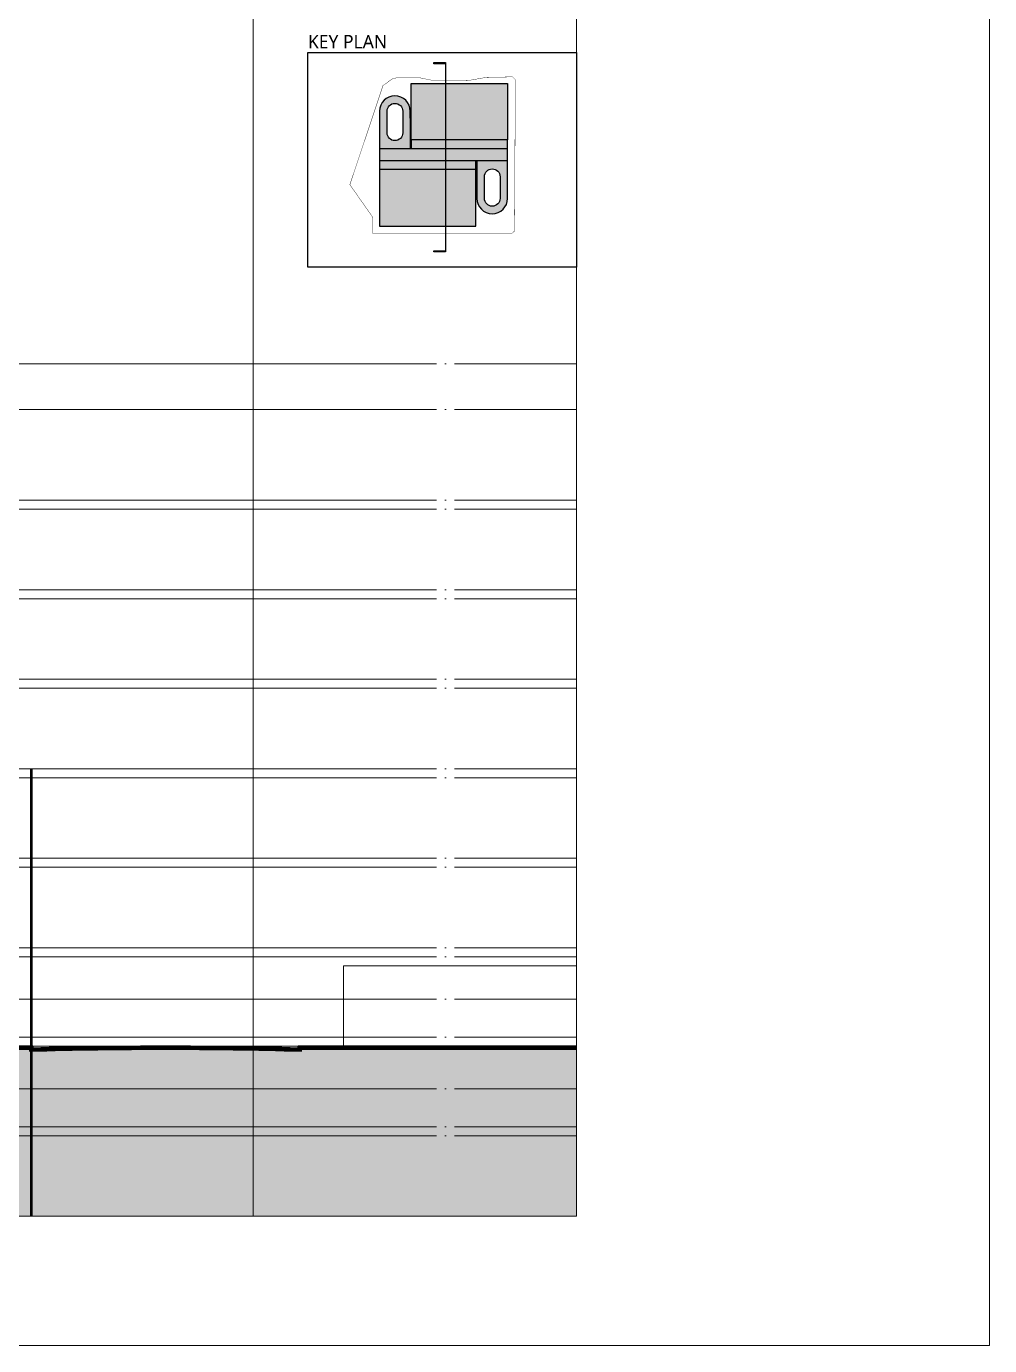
# Model space of a CAD drawing. Header units: millimetres. Extents: x 0 to 420000, y 0 to 297000.
# Drawn here: x 312355 to 420000, y 0 to 147403 of the extents above; entities that cross this region are included whole.
import ezdxf
from ezdxf.enums import TextEntityAlignment as Align

# ---------------------------------------------------------------- set-up
doc = ezdxf.new("R2010")
doc.units = ezdxf.units.MM
for name, pattern in [('CEN', [62, 60, -1, 0, -1]), ('DASHDOTX2', [2, 1, -0.5, 0, -0.5]), ('JIS_09_15', [18.9, 15, -0.9, 0.6, -0.9, 0.6, -0.9]), ('PHANTOM', [63.5, 31.75, -6.35, 6.35, -6.35, 6.35, -6.35])]:
    doc.linetypes.add(name, pattern=pattern)
for name, color, linetype, lineweight in [('A-AXIS-LINE', 1, 'CEN', 15), ('A-BOND-LIN1', 4, 'DASHDOTX2', 25), ('A-ELEV-LIN3', 8, 'Continuous', 18), ('A-GRND', 2, 'Continuous', 40)]:
    doc.layers.add(name, color=color, linetype=linetype, lineweight=lineweight)
doc.layers.add('A-XXXX-NPLT', color=144, linetype='Continuous', lineweight=15, plot=False)
doc.layers.add('A-XXXX-SOLD', color=252, linetype='Continuous')
doc.layers.add('색상', color=7, linetype='Continuous')
doc.styles.add('맑은고딕', font='')
doc.styles.get('맑은고딕').set_extended_font_data('Malgun Gothic')

# ---------------------------------------------------------------- blocks, each defined once
blk = doc.blocks.new('axis(211208)')
at = {"layer": 'A-AXIS-LINE', "ltscale": 1000}
for p, q in [((4631788.1, -355868.7), (4955413.1, -355868.7)), ((4631788.1, -360968.7), (4955413.1, -360968.7)), ((4631788.1, -371118.7), (4955413.1, -371118.7)), ((4631788.1, -372118.7), (4955413.1, -372118.7)), ((4631788.1, -381118.7), (4955413.1, -381118.7)), ((4631788.1, -382118.7), (4955413.1, -382118.7)), ((4631788.1, -391118.7), (4955413.1, -391118.7)), ((4631788.1, -392118.7), (4955413.1, -392118.7)), ((4631788.1, -401118.7), (4955413.1, -401118.7)), ((4631788.1, -402118.7), (4955413.1, -402118.7)), ((4631788.1, -411118.7), (4955413.1, -411118.7)), ((4631788.1, -412118.7), (4955413.1, -412118.7)), ((4631788.1, -421118.7), (4955413.1, -421118.7)), ((4631788.1, -422118.7), (4955413.1, -422118.7)), ((4631788.1, -426868.7), (4955413.1, -426868.7)), ((4631788.1, -431118.7), (4955413.1, -431118.7)), ((4631788.1, -432118.7), (4955413.1, -432118.7)), ((4631788.1, -436868.7), (4955413.1, -436868.7)), ((4631788.1, -441118.7), (4955413.1, -441118.7)), ((4631788.1, -442118.7), (4955413.1, -442118.7))]:
    blk.add_line(p, q, dxfattribs=at)

msp = doc.modelspace()

# ---------------------------------------------------------------- hatches: boundary and pattern name
at = {"ltscale": 100}
h = msp.add_hatch(color=2, dxfattribs=at)
h.dxf.hatch_style = 1
h.paths.add_polyline_path([(359198.5, 122328.1), (357886, 122328.1), (357886, 122196.8), (359198.5, 122196.8)])
h.paths.add_polyline_path([(359198.5, 143350.8), (357886, 143350.8), (357886, 143219.5), (359198.5, 143219.5)])
h = msp.add_hatch(color=253)
h.dxf.hatch_style = 1
h.paths.add_polyline_path([(366128.3, 141026.7), (355372.7, 141026.7), (355372.7, 134714.8), (366128.3, 134714.8)])
h.paths.add_polyline_path([(362580.8, 131402.2), (351825.3, 131402.2), (351825.3, 125091.1), (362580.8, 125091.1)])
at = {"layer": 'A-XXXX-SOLD'}
h = msp.add_hatch(color=256, dxfattribs=at)
h.dxf.hatch_style = 1
edge = h.paths.add_edge_path()
edge.add_line((188012.5, 23400), (110962.5, 23400))
edge.add_line((110962.5, 23400), (110962.5, 33150))
edge.add_line((110962.5, 33150), (101437.5, 33150))
edge.add_line((101437.5, 33150), (101437.5, 32915.6))
edge.add_arc((97287.5, -3706.2), 36856.3, 83.534806, 96.465194)
edge.add_line((93137.5, 32915.6), (93137.5, 33150))
edge.add_line((93137.5, 33150), (50200, 33150))
edge.add_line((50200, 33150), (50200, 14450))
edge.add_line((50200, 14450), (373825, 14450))
edge.add_line((373825, 14450), (373825, 33150))
edge.add_line((373825, 33150), (343047.9, 33150))
edge.add_line((343047.9, 33150), (343047.9, 32941.7))
edge.add_arc((327897.9, -517956.2), 551106.3, 88.424731, 91.575269)
edge.add_line((312747.9, 32941.7), (312747.9, 33150))
edge.add_line((312747.9, 33150), (309062.5, 33150))
edge.add_line((309062.5, 33150), (309062.5, 23400))
edge.add_line((309062.5, 23400), (232012.5, 23400))
edge.add_line((232012.5, 23400), (232012.5, 22750))
edge.add_line((232012.5, 22750), (188012.5, 22750))
edge.add_line((188012.5, 22750), (188012.5, 23400))
at = {"layer": '색상'}
h = msp.add_hatch(color=254, dxfattribs=at)
h.dxf.hatch_style = 1
h.paths.add_polyline_path([(355251.5, 137931.5, 0.41421356), (353538.4, 139644.6, 0.41421356), (351825.3, 137931.5), (351825.3, 137163.8), (351825.3, 133745.7), (355251.5, 133745.7)])
h.paths.add_polyline_path([(353538.4, 134634.5, -0.41421356), (352665.7, 135507.3), (352665.7, 136274.9), (352665.7, 137083), (352665.7, 137931.5, -0.41421356), (353538.4, 138804.2, -0.41421356), (354411.1, 137931.5), (354411.1, 137163.8), (354411.1, 136355.8), (354411.1, 135507.3, -0.41421356)], flags=16)
h.paths.add_polyline_path([(366128.3, 134714.8), (355372.7, 134714.8), (355372.7, 133745.7), (366128.3, 133745.7)])
h.paths.add_polyline_path([(366128.3, 133745.7), (351825.3, 133745.7), (351825.3, 132371.9), (366128.3, 132371.9)])
h.paths.add_polyline_path([(362580.8, 132371.9), (351825.3, 132371.9), (351825.3, 131402.2), (362580.8, 131402.2)])
h.paths.add_polyline_path([(366128.3, 132371.9), (362702, 132371.9), (362702, 129842.6), (362702, 128186.1, 0.41421356), (364415.2, 126472.9, 0.41421356), (366128.3, 128186.1), (366128.3, 129034.5), (366128.3, 129842.6)])
h.paths.add_polyline_path([(365287.9, 130610.3), (365287.9, 129842.6), (365287.9, 129034.5), (365287.9, 128186.1, -0.41421356), (364415.2, 127313.3, -0.41421356), (363542.4, 128186.1), (363542.4, 128953.7), (363542.4, 129761.8), (363542.4, 130610.3, -0.41421356), (364415.2, 131483, -0.41421356)], flags=16)

# ---------------------------------------------------------------- linework, layer by layer
for p, q in [((351825.3, 137931.5), (351825.3, 137163.8)), ((351825.3, 137163.8), (351825.3, 131402.2)), ((355251.5, 137931.5), (355251.5, 133745.7)), ((355251.5, 137163.8), (355251.5, 137931.5)), ((355372.7, 134714.8), (355372.7, 133745.7)), ((366128.3, 129842.6), (366128.3, 134714.8)), ((351825.3, 133745.7), (366128.3, 133745.7)), ((366128.3, 132371.9), (351825.3, 132371.9)), ((362580.8, 131402.2), (362580.8, 132371.9)), ((362702, 132371.9), (362702, 129842.6)), ((362702, 129842.6), (362702, 128186.1)), ((366128.3, 129034.5), (366128.3, 129842.6)), ((366128.3, 128186.1), (366128.3, 129034.5))]:
    msp.add_line(p, q)
at = {"ltscale": 100}
msp.add_lwpolyline([(373825, 144500), (373825, 120500), (343825, 120500), (343825, 144500)], close=True, dxfattribs=at)
at = {"color": 2, "ltscale": 100}
msp.add_lwpolyline([(359198.5, 143219.5), (357886, 143219.5), (357886, 143350.8), (359198.5, 143350.8), (359198.5, 122196.8), (357886, 122196.8), (357886, 122328.1), (359198.5, 122328.1)], dxfattribs=at)
for points in [[(355372.7, 141026.7), (366128.3, 141026.7), (366128.3, 134714.8), (355372.7, 134714.8)], [(351825.3, 125091.1), (362580.8, 125091.1), (362580.8, 131402.2), (351825.3, 131402.2)]]:
    msp.add_lwpolyline(points, close=True)
for points in [[(354411.1, 137931.5), (354411.1, 137163.8), (354411.1, 136355.8), (354411.1, 135507.3, -0.41421356), (353538.4, 134634.5, -0.41421356), (352665.7, 135507.3), (352665.7, 136274.9), (352665.7, 137083), (352665.7, 137931.5, -0.41421356), (353538.4, 138804.2, -0.41421356), (354411.1, 137931.5)], [(365287.9, 130610.3), (365287.9, 129842.6), (365287.9, 129034.5), (365287.9, 128186.1, -0.41421356), (364415.2, 127313.3, -0.41421356), (363542.4, 128186.1), (363542.4, 128953.7), (363542.4, 129761.8), (363542.4, 130610.3, -0.41421356), (364415.2, 131483, -0.41421356), (365287.9, 130610.3)]]:
    msp.add_lwpolyline(points, format="xyb", close=True)
for centre, start, end in [((353538.4, 137931.5), 90, 180), ((353538.4, 137931.5), 0, 90), ((364415.2, 128186.1), 180, 270), ((364415.2, 128186.1), 270, 0)]:
    msp.add_arc(centre, 1713.1, start, end)
at = {"layer": 'A-BOND-LIN1', "color": 1, "linetype": 'PHANTOM', "ltscale": 50, "const_width": 40.4}
msp.add_lwpolyline([(350156.2, 134649.2), (352202.7, 140784.9), (353317.7, 141586.4), (353862.3, 141667.7), (354828.5, 141660.4), (355608.1, 141664.5), (356288.2, 141664.7), (357412.6, 141436.9), (357862.1, 141346.1), (361648.1, 141339.3), (362254.6, 141443.6), (363092.9, 141590.5), (363726.9, 141707), (366685.8, 141761.7), (366976.9, 141468.4), (366976.3, 141385.6), (366975.8, 141275.2), (366973.9, 140977.5), (366961, 134645.2), (366912.5, 124556.7), (366623.7, 124272.9), (351081.6, 124272.9), (351069.4, 126064.3), (348504.3, 129718.7), (349559.2, 132878.9), (350004.4, 134212.6), (350150.5, 134649.2)], close=True, dxfattribs=at)
at = {"layer": 'A-BOND-LIN1', "linetype": 'JIS_09_15', "ltscale": 500, "const_width": 300}
msp.add_lwpolyline([(312897.9, 14450), (312897.9, 64450)], dxfattribs=at)
at = {"layer": 'A-ELEV-LIN3'}
msp.add_lwpolyline([(347787.5, 33450), (347787.5, 42450), (373825, 42450)], dxfattribs=at)
msp.add_lwpolyline([(347787.5, 33450), (347787.5, 42450), (373825, 42450)], dxfattribs=at)
at = {"layer": 'A-GRND'}
for points in [[(308662.5, 33450), (313047.9, 33450), (313047.9, 33250, -0.01346801), (342747.9, 33250), (342747.9, 33450), (373825, 33450)], [(309062.5, 33350), (312947.9, 33350), (312947.9, 33147.3, -0.0135612), (342847.9, 33147.3), (342847.9, 33350), (373825, 33350)], [(309062.5, 33250), (312847.9, 33250), (312847.9, 33044.5, -0.01365442), (342947.9, 33044.5), (342947.9, 33250), (373825, 33250)], [(309062.5, 33150), (312747.9, 33150), (312747.9, 32941.7, -0.01374768), (343047.9, 32941.7), (343047.9, 33150), (373825, 33150)]]:
    msp.add_lwpolyline(points, format="xyb", dxfattribs=at)
at = {"layer": 'A-XXXX-NPLT'}
for points in [[(0, 297000), (420000, 297000), (420000, 0), (0, 0)], [(373825, 14450), (14450, 14450), (14450, 282550), (373825, 282550)], [(337700, 148500), (78800, 148500), (78800, 14450), (337700, 14450)]]:
    msp.add_lwpolyline(points, close=True, dxfattribs=at)

# ---------------------------------------------------------------- block references
at = {"layer": 'A-AXIS-LINE'}
msp.add_blockref('axis(211208)', (-4581588.1, 465568.7), dxfattribs=at)

# ---------------------------------------------------------------- texts
at = {"ltscale": 100, "style": '맑은고딕'}
msp.add_text('KEY PLAN', height=1500, dxfattribs=at).set_placement((343825, 144500), align=Align.BOTTOM_LEFT)

doc.saveas('drawing.dxf')
